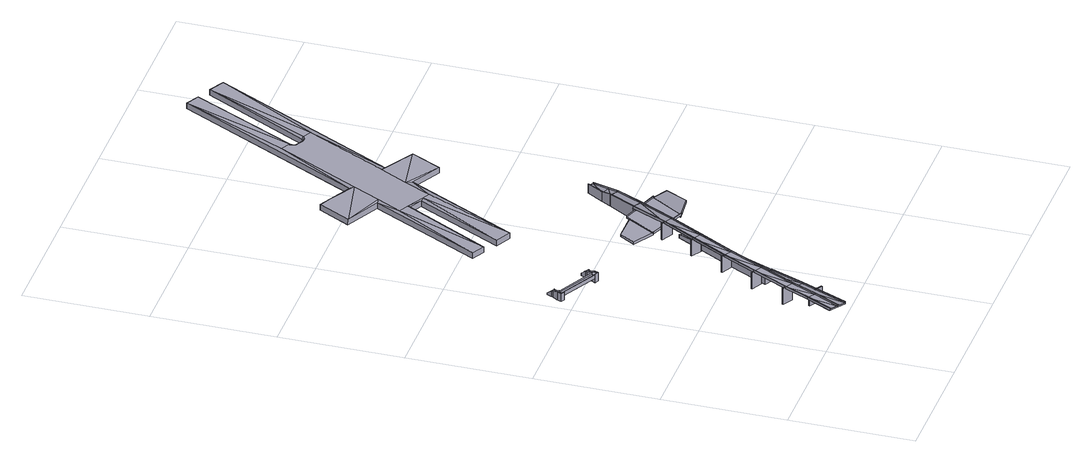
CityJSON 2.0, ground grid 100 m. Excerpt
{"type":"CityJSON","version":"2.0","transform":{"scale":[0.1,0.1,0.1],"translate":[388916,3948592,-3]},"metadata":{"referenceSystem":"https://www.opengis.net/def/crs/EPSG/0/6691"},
"CityObjects":{
"bridge1":{"type":"Bridge","geometry":[{"type":"MultiSurface","lod":"2","boundaries":[[[0,1,2,3]],[[4,5,6,7]],[[8,7,6,9,2,1,10,11]],[[12,13,8,11]],[[9,14,15,3,2]],[[16,17,10,1,0]],[[14,9,6,5]],[[10,17,12,11]],[[18,16,15,19]],[[20,21,5,4,22]],[[12,23,24,25,13]],[[3,15,16,0]],[[5,21,26,14]],[[17,27,23,12]],[[28,19,15,14,26]],[[27,17,16,18,29]],[[28,26,21,20]],[[29,24,23,27]],[[30,18,19,31,32]],[[33,34,20,22]],[[35,25,24,36,37]],[[18,19,28,20,28,19,18,29,24,29]],[[38,31,19,28]],[[29,18,30,39]],[[28,20,34,38]],[[29,39,36,24]],[[32,31,40,41]],[[42,43,34,33]],[[44,45,46,35,37,47]],[[45,43,42,46]],[[48,49,41,40]],[[38,48,40,31]],[[43,45,44,50,49,48,38,34]],[[51,52,53,54]],[[55,56,57,58]],[[59,58,57,60,53,52,61,62]],[[63,64,59,62]],[[60,65,54,53]],[[61,52,51,66]],[[65,60,57,56]],[[66,63,62,61]],[[51,54,67,68]],[[69,56,55,70]],[[63,71,72,64]],[[73,67,54,65]],[[66,51,68,74]],[[73,65,56,69]],[[74,71,63,66]],[[75,68,67,76]],[[77,78,79,69,70]],[[80,81,72,71]],[[68,67,73,69,73,67,68,74,71,74]],[[82,79,78,76]],[[73,82,76,67]],[[83,74,68,75]],[[82,73,69,79]],[[74,83,80,71]],[[75,76,78,84,85,86,87,88,89,90]],[[91,92,93,94,95,96,78,77,97]],[[80,98,99,81]],[[98,91,97,99]],[[87,86,100,101]],[[93,92,102,90,89]],[[83,75,90,102]],[[80,83,102,92,91,98]],[[101,100,103,104]],[[105,106,103,100,86,85]],[[88,87,101,104,107,108]],[[109,106,105,110]],[[107,111,94,93,108]],[[37,96,95,47]],[[109,32,41,49,50,111,107,104,103,106]],[[109,110,84,78,96,37,36,39,30,32]],[[84,110,105,85]],[[89,88,108,93]],[[44,47,95,94,111,50]],[[22,4,7,8,13,25,35,46,42,33]],[[70,55,58,59,64,72,81,99,97,77]]]}]},
"bridge2":{"type":"Bridge","geometry":[{"type":"MultiSurface","lod":"2","boundaries":[[[112,113,114,115]],[[113,116,117,114]],[[116,113,112,118,119,120,121]],[[122,121,120,123]],[[124,115,114,117,122,123,125]],[[126,127,128,129,130]],[[131,132,133,134,135]],[[136,137,128,127,138,133,132]],[[126,139,138,127]],[[139,126,130,140,135,134]],[[141,142,143,144,145]],[[146,147,148,149]],[[143,142,150,146,149,151]],[[141,152,150,142]],[[152,141,145,153,148,147]],[[154,155,156,157,158]],[[159,160,161,162,163,164]],[[157,165,159,164,166,158]],[[156,167,165,157]],[[167,156,155,168,169,161,160]],[[170,171,172,173,174]],[[175,176,177,178,179,180]],[[178,177,181,182,174,173,183]],[[172,184,183,173]],[[185,180,179,184,172,171,186]],[[187,188,189,190,191]],[[192,193,194,195,196]],[[193,197,198,194]],[[197,193,192,199,200,191,190,201]],[[189,202,201,190]],[[203,195,194,198,202,189,188,204,205]],[[206,207,208,209]],[[210,211,212]],[[209,211,213]],[[212,214,210]],[[209,215,206]],[[213,211,210]],[[214,216,210]],[[215,209,213]],[[217,218,219,220,221,222,223]],[[115,124,219,218,224,225,226,118,112]],[[227,209,208,228,229]],[[230,231,206,215]],[[232,230,215,213]],[[233,232,213,210]],[[233,210,216,234]],[[235,214,212,236]],[[236,212,211,237]],[[227,237,211,209]],[[238,239,227,229]],[[230,232,218]],[[217,231,230,218]],[[233,218,232]],[[218,233,234,224]],[[236,237,240]],[[241,242,243,244,235,236,240,245]],[[237,227,239]],[[240,237,239]],[[220,246,221]],[[246,220,247,248]],[[248,247,249,250]],[[219,251,247]],[[252,226,253]],[[124,125,251,219]],[[252,251,125,123,120,119,226]],[[247,220,219]],[[253,254,255,256,252]],[[225,253,226]],[[226,119,118]],[[207,206,231,217,223,257,258,259,260]],[[261,250,249,238,229,228]],[[254,253,225,224,234,216,214,235,244,262]],[[262,244,243]],[[245,240,251,252,256,263,264,265,266]],[[247,251,240,239,238,249]],[[259,258,267]],[[268,260,259,267]],[[269,270,271]],[[269,271,272]],[[273,272,274]],[[268,267,274]],[[273,274,267]],[[273,269,272]],[[221,246,248,250,275,276,222]],[[275,250,261,277,278]],[[278,277,279,280,281]],[[281,280,282,271,270,283,284,285]],[[286,287,285,284]],[[222,276,287,286,288]],[[257,289,267,258]],[[228,208,207,260,268,290]],[[291,290,268,274]],[[291,274,272,292]],[[292,272,271,282]],[[283,270,269,293]],[[293,269,273,294]],[[267,289,294,273]],[[223,222,288,289,257]],[[290,291,277]],[[290,277,261,228]],[[292,279,291]],[[291,279,277]],[[280,279,292,282]],[[283,293,286,284]],[[294,286,293]],[[286,294,288]],[[288,294,289]],[[295,296,297,298,299,300,301]],[[302,303,304,305,306,307]],[[308,309,310,311,312]],[[313,314,315,316,317,318,312,311]],[[319,320,303,302,318,317]],[[301,300,321]],[[313,322,298,297,323,305,304,324,325,326,327,328,314]],[[323,297,296,329,330,331]],[[332,299,298,322,310,309]],[[333,306,305,323,331]],[[311,310,322,313]],[[334,335,336]],[[334,336,337]],[[338,339,340]],[[338,340,341]],[[341,342,343]],[[341,343,338]],[[344,343,342]],[[344,342,345]],[[346,347,348]],[[326,347,327]],[[325,349,348,347,326]],[[350,337,351]],[[334,337,350]],[[351,345,350]],[[344,345,351]],[[339,348,340]],[[346,348,339]],[[352,353,354,355]],[[354,356,357,355]],[[358,241,245,359,360]],[[241,358,242]],[[254,262,254,255]],[[128,137,361,362,363,129]],[[364,144,143,151,140,130,129,363]],[[365,154,158,166,153,145,144,364]],[[366,304,303,367,204,188,187]],[[324,368,349,325]],[[327,347,369,328]],[[370,369,347,346]],[[371,370,346,339]],[[371,339,338,372]],[[372,338,343,373]],[[373,343,344,374]],[[375,374,344,351]],[[375,351,337,376]],[[376,337,336,377]],[[378,335,334,379]],[[379,334,350,380]],[[380,350,345,381]],[[381,345,342,382]],[[382,342,341,383]],[[383,341,340,384]],[[385,384,340,348]],[[368,385,348,349]],[[314,328,369,370,386,387,315]],[[370,371,353]],[[386,370,353]],[[372,354,371]],[[371,354,353]],[[373,356,354]],[[373,354,372]],[[373,374,360]],[[356,373,360]],[[374,375,358]],[[360,374,358]],[[243,242,358,375,376,377,262]],[[362,388,378,379,380]],[[381,363,380]],[[380,363,362]],[[382,364,381]],[[381,364,363]],[[383,365,364]],[[383,364,382]],[[384,389,383]],[[383,389,365]],[[389,385,366]],[[384,385,389]],[[304,366,385,368,324]],[[390,391,392]],[[393,203,205]],[[162,355,163]],[[357,166,164,163,355]],[[175,352,176]],[[181,169,168,182]],[[355,162,161,169,181,177,176,352]],[[148,153,166,357,149]],[[367,303,320]],[[367,320,319,393]],[[393,319,317,316,394]],[[205,204,367,393]],[[390,392,263]],[[392,361,264,263]],[[361,265,264]],[[390,263,256,255,254]],[[175,180,185,200,199,352]],[[185,186,200]],[[357,359,151,149]],[[136,132,131,359,245,266]],[[361,137,136,266,265]],[[131,135,140,151,359]],[[315,387,394,316]],[[196,195,203,393,394,387,386]],[[196,386,353,352,199,192]],[[356,360,359,357]],[[378,388,391,390,254,262,377,336,335]],[[391,388,362,361,392]],[[174,182,168,155,154,365,389,170]],[[389,366,187,191,200,186,171,170]],[[395,396,397]],[[398,399,400]],[[399,401,400]],[[400,401,397]],[[401,395,397]],[[398,330,329,402]],[[329,295,301,321,402]],[[398,402,399]],[[307,403,404,405,406]],[[406,405,407,408]],[[409,408,407,410,396,395,411,412]],[[413,414,409,412]],[[308,312,414,413]],[[329,296,295]],[[307,306,333,415,403]],[[416,402,321,300,299,332]],[[331,330,398,417,415,333]],[[417,398,400,418]],[[418,400,397,419]],[[419,397,396,410]],[[411,395,401,420]],[[420,401,399,421]],[[421,399,402,416]],[[417,404,403,415]],[[418,405,404]],[[418,404,417]],[[419,405,418]],[[407,405,419,410]],[[421,413,420]],[[411,420,413,412]],[[416,413,421]],[[309,308,413,416,332]],[[275,278,281,285,287,276]],[[406,408,409,414,312,318,302,307]],[[146,150,152,147]],[[133,138,139,134]],[[197,201,202,198]],[[178,183,184,179]],[[159,165,167,160]],[[116,121,122,117]]]}]},
"bridge3":{"type":"Bridge","geometry":[{"type":"MultiSurface","lod":"2","boundaries":[[[422,423,424,425]],[[426,427,428,429,423,422]],[[430,431,428,427]],[[432,431,430,433,425,424]],[[423,429,432,424]],[[434,435,436,437]],[[438,439,440,441,442,437,436]],[[435,443,438,436]],[[444,445,446,443,435,434,447,448]],[[440,439,446,445]],[[447,434,437]],[[447,437,442,449,450,451,452,448]],[[453,452,451,454]],[[455,456,450,449]],[[454,457,458,453]],[[455,459,460,456]],[[461,433,430,427,426,462,463,441,440,445,444,464]],[[458,457,461,464]],[[425,433,461,457,454,451,450,456,460,462,426,422]],[[463,462,460,459]],[[448,452,453,458,464,444]],[[441,463,459,455,449,442]],[[431,432,429,428]],[[443,446,439,438]]]}]},
"bridge4":{"type":"Bridge","geometry":[{"type":"MultiSurface","lod":"2","boundaries":[[[465,466,467,468]],[[469,470,466,465]],[[471,472,470,469]],[[473,474,472,471]],[[475,476,474,473]],[[477,478,476,475]],[[479,480,478,477]],[[481,482,480,479]],[[483,484,482,481]],[[485,486,484,483]],[[487,488,486,485]],[[489,490,488,487]],[[491,492,490,489]],[[493,494,492,491]],[[495,496,494,493]],[[497,498,496,495]],[[499,500,498,497]],[[501,502,500,499]],[[503,504,502,501]],[[505,506,504,503]],[[507,508,506,505]],[[468,467,508,507]],[[509,507,505]],[[509,505,510]],[[468,507,509]],[[511,465,468]],[[511,468,509]],[[512,469,465]],[[512,465,511]],[[471,469,512]],[[513,473,471]],[[513,471,512]],[[475,473,513]],[[514,477,475]],[[514,475,513]],[[479,477,514]],[[479,514,515]],[[481,479,515]],[[516,483,481]],[[516,481,515]],[[485,483,516]],[[517,487,485]],[[517,485,516]],[[518,489,487]],[[518,487,517]],[[491,489,518]],[[519,493,491]],[[519,491,518]],[[493,519,520]],[[521,495,493]],[[521,493,520]],[[522,497,495]],[[522,495,521]],[[497,522,523]],[[499,497,523]],[[524,501,499]],[[524,499,523]],[[503,501,524]],[[503,524,510]],[[505,503,510]],[[511,509,510,524,523,522,521,520,519,518,517,516,515,514,513,512]],[[470,472,474,476,478,480,482,484,486,488,490,492,494,496,498,500,502,504,506,508,467,466]]]}]}
},
"vertices":[
[80,2158,101],[97,2195,67],[72,2208,67],[56,2171,101],[53,2173,64],[53,2173,111],[69,2210,77],[69,2210,64],[99,2194,64],[72,2208,77],[97,2195,77],[99,2194,77],[83,2157,111],[83,2157,64],[56,2171,111],[56,2171,102],[80,2158,102],[80,2158,111],[74,2145,102],[49,2158,102],[47,2160,112],[53,2173,112],[47,2160,64],[83,2157,112],[77,2144,112],[77,2144,64],[56,2171,112],[80,2158,112],[49,2158,112],[74,2145,112],[47,2100,121],[22,2113,122],[41,2103,122],[20,2114,64],[20,2114,132],[50,2098,64],[50,2098,131],[50,2098,104],[22,2113,132],[47,2100,131],[7,2081,122],[25,2072,121],[3,2080,64],[3,2080,132],[34,2065,131],[33,2064,131],[33,2064,64],[34,2065,104],[7,2081,132],[25,2072,131],[24,2070,131],[407,1990,108],[425,2027,73],[400,2040,73],[382,2003,108],[379,2004,64],[379,2004,118],[398,2041,83],[398,2041,64],[428,2026,64],[400,2040,83],[425,2027,83],[428,2026,83],[410,1988,118],[410,1988,64],[382,2003,118],[407,1990,118],[375,1990,108],[400,1977,108],[373,1991,118],[373,1991,64],[403,1975,118],[403,1975,64],[375,1990,118],[400,1977,118],[374,1931,128],[349,1944,128],[346,1945,64],[346,1945,128],[346,1945,138],[376,1930,138],[376,1930,64],[349,1944,138],[374,1931,138],[347,1944,128],[346,1942,128],[345,1942,128],[331,1915,128],[332,1914,128],[331,1914,128],[358,1900,128],[329,1911,138],[331,1914,138],[331,1914,134],[330,1912,134],[330,1912,104],[346,1945,104],[329,1911,64],[360,1896,138],[360,1896,64],[345,1942,124],[331,1915,124],[358,1900,138],[40,2100,124],[26,2073,124],[346,1942,134],[40,2100,134],[26,2073,134],[332,1914,134],[41,2103,134],[347,1944,134],[24,2070,134],
[634,275,119],[690,243,119],[696,253,119],[639,284,119],[690,243,1],[696,253,1],[634,275,111],[585,302,115],[578,306,115],[578,306,1],[583,315,1],[583,315,115],[639,284,110],[588,312,114],[548,512,141],[543,503,141],[561,493,141],[563,497,141],[566,502,141],[627,459,132],[626,457,132],[626,457,1],[631,466,1],[631,466,132],[562,492,134],[561,493,134],[543,503,1],[548,512,1],[566,502,134],[690,800,141],[685,791,141],[704,780,141],[705,782,141],[709,789,141],[768,745,1],[773,754,1],[773,754,135],[768,745,135],[685,791,1],[704,780,136],[690,800,1],[709,789,136],[855,1066,141],[859,1073,141],[845,1080,141],[840,1071,141],[854,1063,141],[923,1025,1],[928,1034,1],[928,1034,132],[927,1032,132],[924,1026,132],[923,1025,132],[840,1071,1],[854,1063,133],[845,1080,1],[859,1073,134],[928,1035,132],[1007,1351,141],[1010,1357,141],[997,1365,141],[991,1354,141],[1005,1347,141],[1078,1315,137],[1076,1311,137],[1074,1308,137],[1074,1308,1],[1080,1319,1],[1080,1319,137],[1006,1346,138],[1005,1347,138],[991,1354,1],[997,1365,1],[1079,1319,137],[1010,1357,138],[1164,1626,143],[1169,1634,143],[1150,1644,143],[1144,1634,143],[1163,1623,143],[1234,1584,143],[1236,1583,143],[1242,1593,143],[1240,1594,143],[1235,1585,143],[1236,1583,1],[1242,1593,1],[1234,1584,134],[1163,1623,138],[1144,1634,1],[1150,1644,1],[1240,1594,134],[1169,1634,137],[1171,1633,137],[827,681,98],[772,713,98],[771,713,98],[770,711,98],[492,6,138],[629,439,118],[428,41,147],[696,401,113],[426,38,147],[826,678,98],[491,3,138],[830,680,108],[699,400,123],[699,400,103],[828,677,88],[830,679,88],[830,679,106],[830,680,105],[494,2,148],[494,2,128],[495,4,128],[770,711,108],[771,713,106],[771,713,108],[826,678,108],[827,681,108],[696,401,123],[492,6,148],[491,3,148],[426,38,157],[428,40,157],[629,439,128],[768,715,108],[767,712,108],[626,440,129],[531,249,142],[425,39,157],[424,40,157],[424,39,158],[581,351,135],[827,681,88],[767,712,88],[821,684,88],[768,715,88],[769,714,88],[626,440,109],[425,42,137],[426,38,137],[424,39,137],[425,39,137],[424,40,137],[828,681,105],[828,681,95],[777,710,96],[772,713,96],[769,714,106],[424,39,157],[426,44,137],[427,45,137],[530,249,138],[531,252,138],[829,683,95],[773,715,95],[1266,1484,21],[1267,1486,20],[1211,1519,20],[1210,1516,21],[992,991,65],[936,1023,65],[769,714,1],[830,679,1],[933,1024,75],[933,1024,1],[1207,1518,31],[1209,1520,30],[1209,1520,1],[1211,1519,30],[1267,1486,30],[1270,1485,30],[1270,1485,1],[995,989,75],[995,989,1],[831,682,105],[829,683,105],[773,715,105],[936,1023,75],[1210,1516,31],[1266,1484,31],[992,991,75],[1517,2123,95],[1485,2141,95],[1351,1924,116],[1417,1888,116],[1548,2105,95],[1548,2106,95],[1516,2124,95],[1347,1927,2],[1347,1927,105],[1347,1927,125],[1347,1927,126],[1481,2143,105],[1481,2143,2],[1553,2104,103],[1549,2106,103],[1549,2106,105],[1553,2104,105],[1553,2104,2],[1422,1885,126],[1422,1885,125],[1422,1886,125],[1422,1886,105],[1422,1885,105],[1422,1885,2],[1354,1923,105],[1351,1925,105],[1548,2106,93],[1417,1888,126],[1351,1924,126],[1351,1924,125],[1351,1924,115],[1354,1923,115],[1418,1887,115],[1418,1887,125],[1485,2141,97],[1486,2141,97],[1486,2141,105],[1548,2105,104],[1485,2141,105],[359,81,151],[356,77,151],[420,41,148],[422,46,148],[921,1028,142],[1072,1313,147],[1011,1349,148],[860,1064,143],[709,779,146],[771,743,145],[629,458,142],[567,495,144],[1231,1588,144],[1416,1884,115],[1168,1623,148],[1348,1920,115],[465,288,149],[526,251,148],[1077,1310,137],[1077,1310,157],[925,1025,152],[925,1025,132],[775,741,155],[775,741,135],[531,249,158],[633,456,132],[633,456,152],[461,290,139],[461,290,159],[563,497,154],[705,782,156],[855,1066,153],[1164,1626,158],[1344,1923,105],[1348,1920,125],[1416,1884,125],[1231,1588,154],[1072,1313,157],[921,1028,152],[771,743,155],[629,458,152],[526,251,158],[422,46,158],[420,41,158],[356,77,161],[359,81,161],[465,288,159],[567,495,154],[709,779,156],[860,1064,153],[1011,1349,158],[1168,1623,158],[1235,1585,154],[1423,1886,125],[352,79,161],[1007,1351,158],[356,77,141],[352,79,141],[354,84,141],[1420,1882,105],[1423,1886,105],[1654,2328,61],[1609,2350,71],[1607,2346,71],[1488,2145,96],[1596,2191,77],[1532,2217,76],[1652,2323,61],[1550,2109,93],[1481,2143,107],[1484,2148,106],[1528,2220,86],[1528,2220,2],[1605,2353,82],[1605,2353,2],[1658,2326,2],[1609,2350,81],[1654,2328,71],[1658,2326,69],[1600,2189,87],[1600,2189,2],[1485,2141,107],[1550,2109,103],[1488,2145,106],[1532,2217,86],[1607,2346,81],[1652,2323,71],[1596,2191,87],
[1243,1920,68],[1027,1924,68],[954,1798,68],[1114,1703,68],[1243,1920,66],[1249,1920,66],[1249,1920,47],[1027,1924,47],[1123,1698,66],[1123,1698,47],[954,1798,47],[1114,1703,66],[1412,1569,77],[1628,1590,66],[1712,1768,67],[1576,1833,76],[1712,1768,47],[1576,1833,47],[1576,1833,66],[1579,1832,66],[1579,1832,76],[1628,1590,47],[1417,1570,66],[1412,1569,66],[1412,1569,47],[1412,1569,76],[1417,1570,76],[1580,1832,76],[1258,1945,76],[1105,1689,76],[1415,1567,76],[1415,1567,86],[1105,1689,86],[1580,1832,86],[1258,1945,86],[1104,1686,86],[1413,1564,86],[1581,1835,86],[1260,1948,86],[1104,1686,66],[1260,1948,66],[1581,1835,66],[1413,1564,66],
[804,2723,67],[804,2723,19],[1275,3627,19],[1275,3627,67],[677,2789,67],[677,2789,19],[1039,3488,67],[1039,3488,19],[920,3549,67],[920,3549,19],[559,2854,67],[559,2854,19],[455,2908,67],[455,2908,19],[917,3795,67],[917,3795,19],[636,3940,67],[636,3941,19],[771,4200,67],[771,4200,19],[1052,4055,67],[1052,4055,19],[1839,5568,68],[1839,5568,20],[1947,5512,68],[1947,5512,20],[1503,4661,67],[1503,4661,20],[1518,4612,67],[1518,4612,20],[1578,4581,67],[1578,4581,20],[1606,4593,67],[1606,4593,20],[2067,5457,68],[2067,5457,20],[2194,5390,68],[2194,5390,20],[1400,3872,67],[1400,3872,19],[1654,3740,67],[1654,3740,19],[1528,3496,67],[1528,3496,19],[1239,3672,79],[1355,3895,79],[1124,3452,79],[1064,3482,79],[925,3556,79],[846,3597,79],[952,3799,79],[1064,4021,79],[1421,4700,79],[1498,4657,79],[1495,4627,79],[1504,4607,79],[1576,4570,79],[1601,4570,79],[1627,4593,79],[1699,4555,79]
]}
